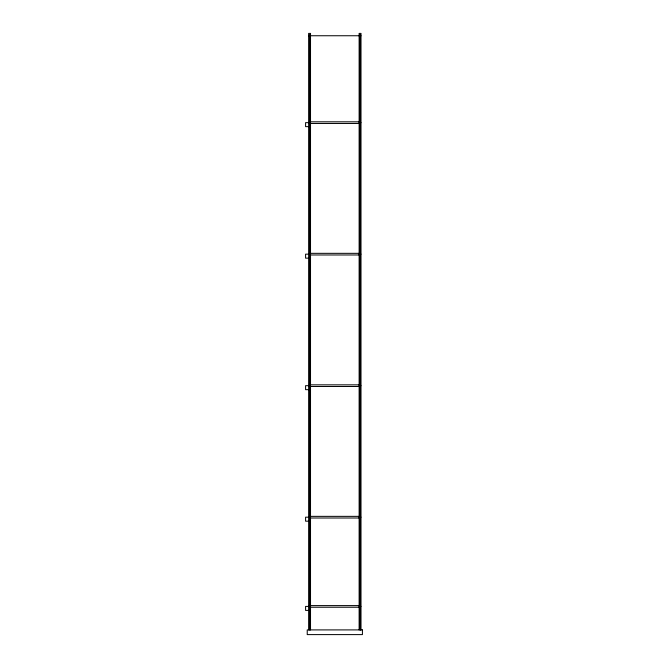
<?xml version="1.0" encoding="UTF-8"?>
<svg xmlns="http://www.w3.org/2000/svg" width="668" height="668" viewBox="0 0 668 668"><rect width="100%" height="100%" fill="white"/><g stroke="black" fill="none" stroke-linecap="round" stroke-linejoin="round"><path stroke-width="1" d="M360.127 123.463L360.887 122.645L360.127 121.818L309.576 121.818L308.758 122.645L309.576 123.463L360.069 123.463L359.25 122.578L360.127 121.818M360.127 254.976L360.887 254.157L360.127 253.331L309.576 253.331L308.758 254.157L309.576 254.976L360.069 254.976L359.25 254.09L360.127 253.331M360.127 386.488L360.887 385.67L360.127 384.843L309.576 384.843L308.758 385.67L309.576 386.488L360.069 386.488L359.25 385.603L360.127 384.843M360.127 518.001L360.887 517.182L360.127 516.356L309.576 516.356L308.758 517.182L309.576 518.001L360.069 518.001L359.25 517.115L360.127 516.356M360.127 607.237L360.887 606.419L360.127 605.6L309.576 605.6L308.758 606.419L309.576 607.237L360.069 607.237L359.25 606.36L360.127 605.6M309.576 34.928C306.737 36.773 312.415 36.757 309.576 34.928L309.576 629.907M360.069 34.928C357.271 36.89 362.866 36.648 360.127 34.928L360.069 629.907M309.576 123.463L310.395 122.645L309.576 121.818M309.576 254.976L310.395 254.157L309.576 253.331M309.576 386.488L310.395 385.67L309.576 384.843M309.576 518.001L310.395 517.182L309.576 516.356M309.576 607.237L310.395 606.419L309.576 605.6M309.576 35.746L360.419 35.746L360.419 629.907M308.641 122.645L305.585 122.645L305.585 126.636L308.641 126.636M308.641 254.157L305.585 254.157L305.585 258.149L308.641 258.149M308.641 385.67L305.585 385.67L305.585 389.661L308.641 389.661M308.641 517.182L305.585 517.182L305.585 521.174L308.641 521.174M308.641 606.419L305.585 606.419L305.585 610.41L308.641 610.41M361.004 629.907L361.004 33.4L359.125 33.4L359.125 629.907M310.52 629.907L310.52 33.4L308.633 33.4L308.633 629.907M309.927 35.746L309.927 629.907M362.415 629.907L307.23 629.907L307.23 634.6L362.415 634.6L362.415 629.907"/></g></svg>
